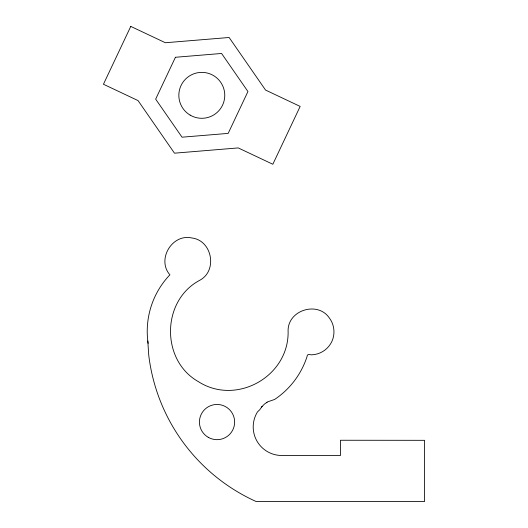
<?xml version="1.0" encoding="UTF-8"?>
<svg xmlns="http://www.w3.org/2000/svg" width="528" height="528" viewBox="0 0 528 528"><rect width="100%" height="100%" fill="white"/><g stroke="black" fill="none" stroke-linecap="round" stroke-linejoin="round"><path stroke-width="0.79" d="M261.591 407.009L264.416 404.105L267.749 401.801L274.626 399.458A81.893 81.893 0 0 0 307.012 356.671C306.874 352.823 311.051 355.582 313.262 354.664C315.658 354.427 318.008 353.813 320.212 352.849C324.35 351.047 327.921 347.998 330.35 344.197C335.518 336.356 335.082 325.373 329.32 317.962C317.843 300.92 288.169 309.916 288.09 330.462C289.72 376.022 236.59 406.223 198.337 381.612C160.69 360.353 161.363 300.623 199.663 280.335C217.873 270.818 212.223 240.326 191.816 237.97C172.062 233.449 156.493 259.637 169.91 274.824L168.993 275.774A81.893 81.893 0 0 0 147.8 340.989L148.724 355.014A184.635 184.635 0 0 0 256.179 501.541L424.552 501.541L424.558 440.319L340.441 440.253L340.421 455.558L281.668 455.486A28.538 28.538 0 0 1 257.466 411.946L259.776 409.695L262.106 406.388M267.049 402.211L266.363 402.646M147.8 340.989L148.137 343.378M130.772 26.4L103.442 84.249L138.046 100.591L174.478 153.179L238.234 147.919L272.837 164.261L300.161 106.418L265.564 90.077L229.126 37.488L165.37 42.742L130.772 26.4M175.435 57.275L155.661 99.139L182.028 137.194L228.169 133.393L247.949 91.529L221.582 53.467L175.435 57.275M208.23 437.309A17.602 17.602 0 0 0 234.637 422.063A17.602 17.602 0 0 0 208.23 406.817A17.602 17.602 0 0 0 208.23 437.309M190.139 115.111A22.961 22.961 0 0 0 224.763 95.548A22.961 22.961 0 0 0 190.509 75.339A22.961 22.961 0 0 0 190.139 115.111"/></g></svg>
